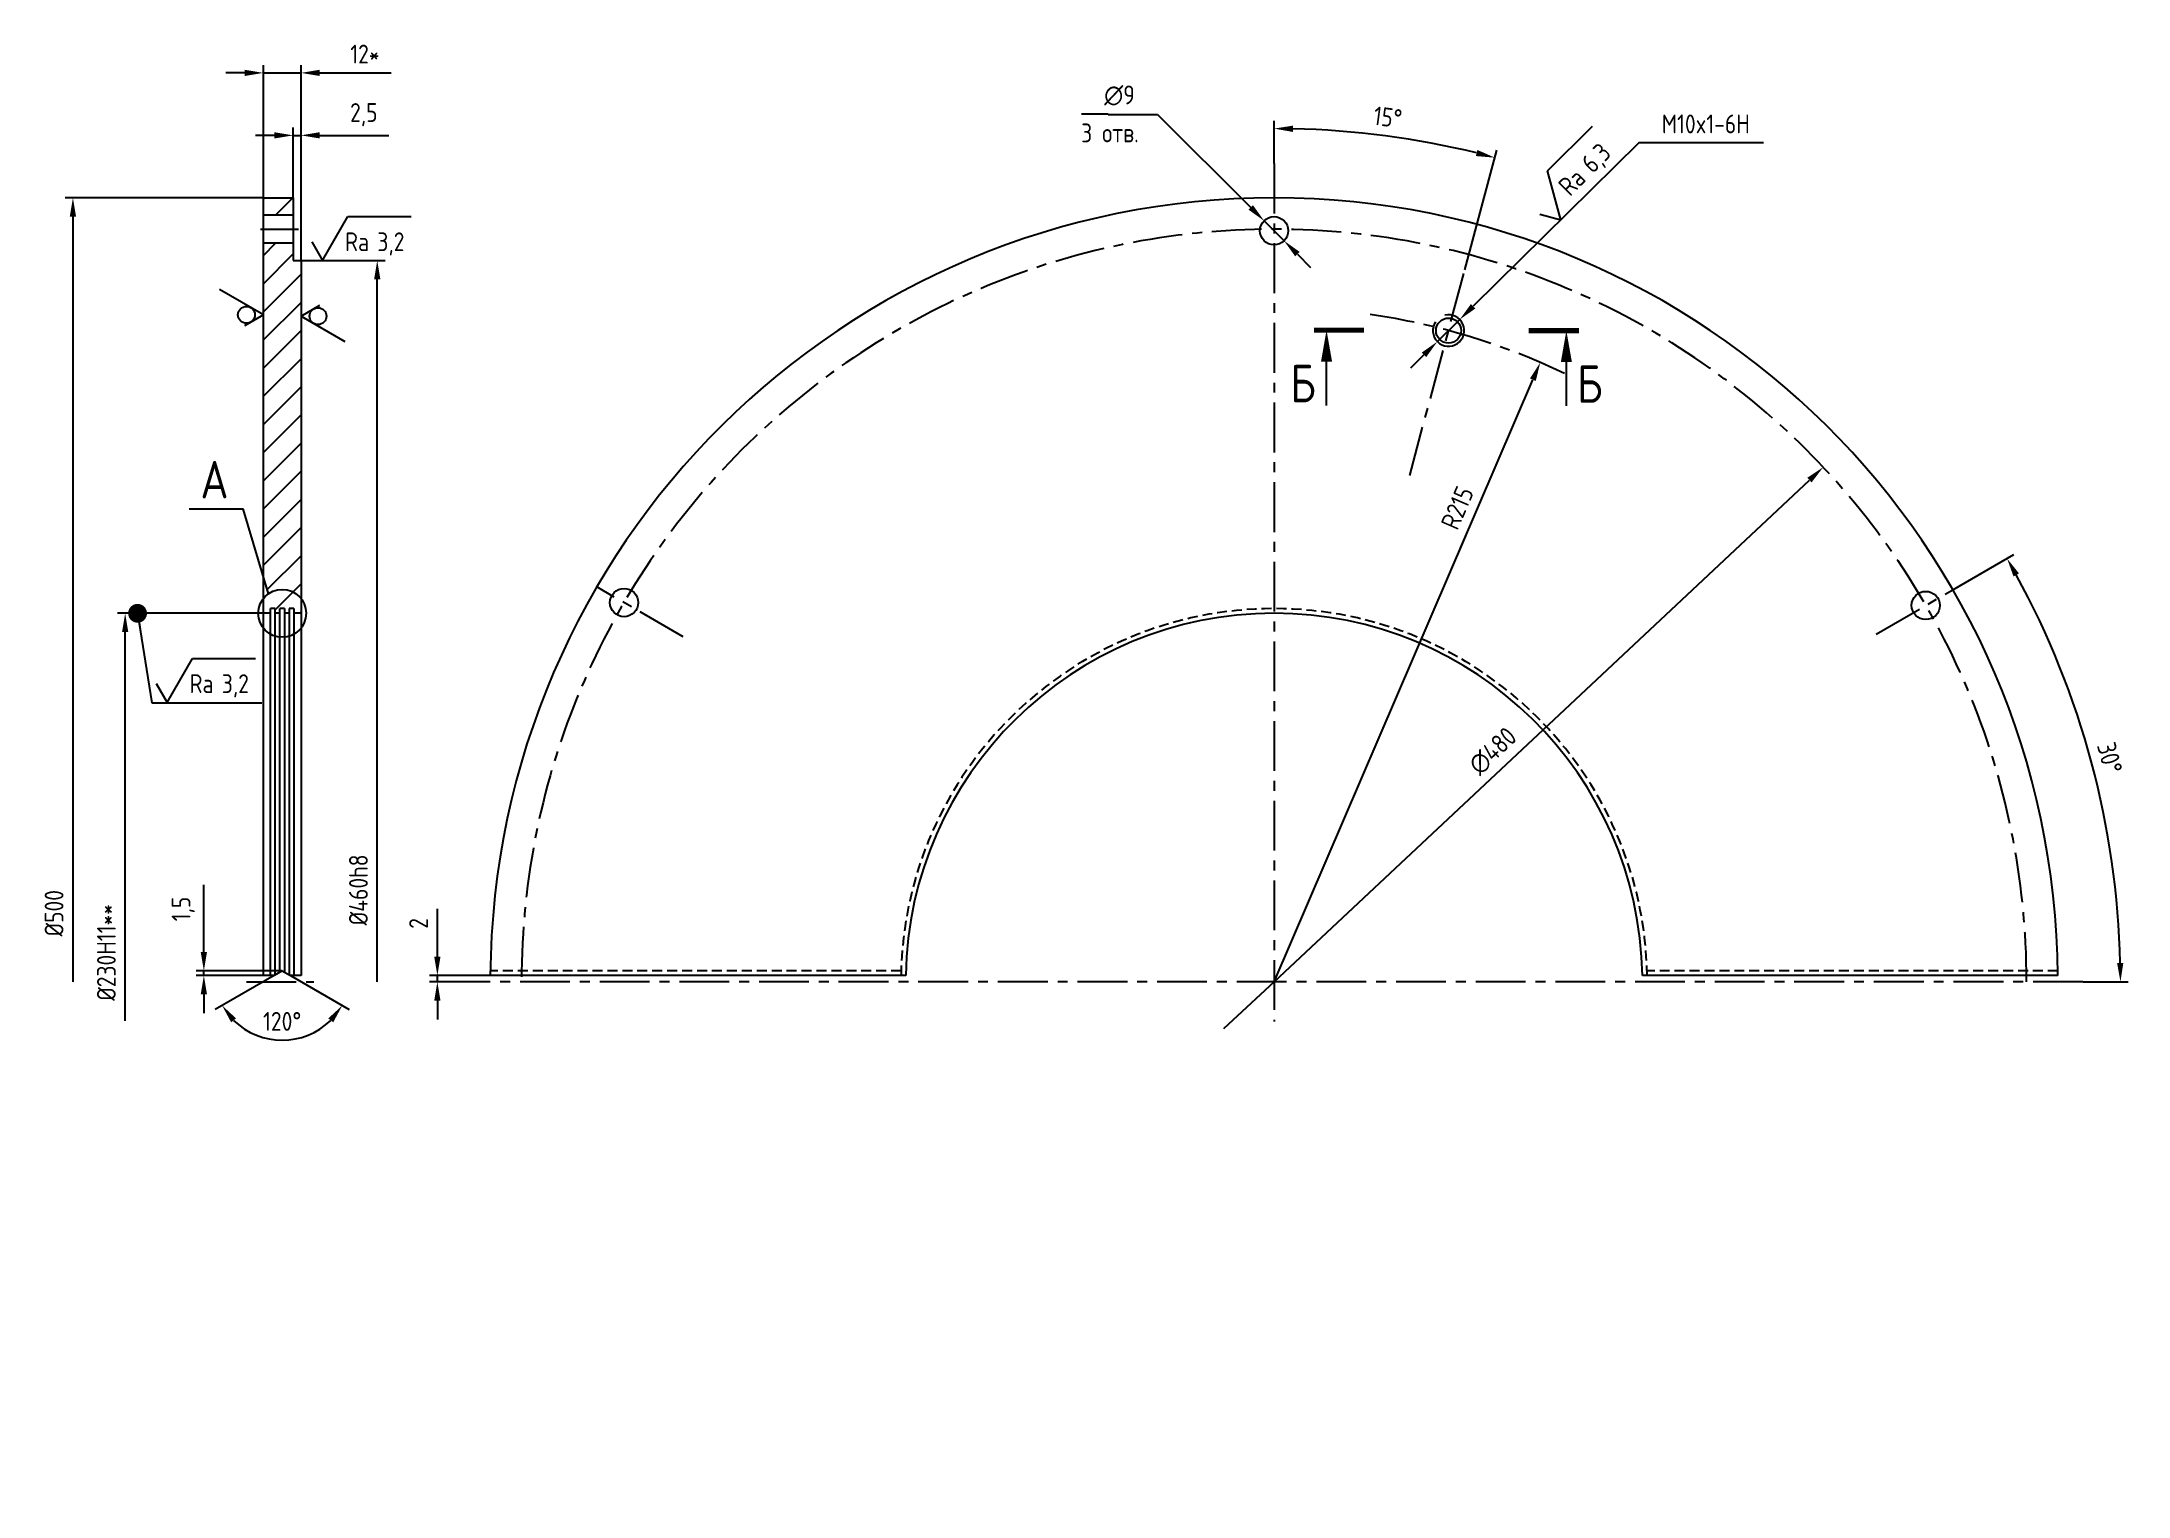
# Model space of a CAD drawing. Header units: millimetres. Extents: x -3764 to 1720, y -171 to 448.
# Drawn here: x -3764 to -3098, y -137 to 326 of the extents above.
import ezdxf
from ezdxf.enums import TextEntityAlignment as Align

# ---------------------------------------------------------------- set-up
doc = ezdxf.new("R2010")
doc.units = ezdxf.units.MM
doc.header["$LTSCALE"] = 0.5
doc.linetypes.add('CENTER', pattern=[50.8, 31.75, -6.35, 6.35, -6.35])
doc.linetypes.add('HIDDEN', pattern=[9.525, 6.35, -3.175])
for name, color, linetype in [('Bord', 1, 'Continuous'), ('Cen', 5, 'CENTER'), ('Cont', 6, 'Continuous'), ('Dim', 7, 'Continuous'), ('Hatch', 2, 'Continuous'), ('Hide', 2, 'HIDDEN'), ('Text', 3, 'Continuous'), ('Textb', 6, 'Continuous')]:
    doc.layers.add(name, color=color, linetype=linetype)
doc.styles.add('Style1', font='romans.shx', dxfattribs={"width": 0.8})
doc.dimstyles.new('Dia_2', dxfattribs={"dimscale": 2, "dimtxt": 3, "dimasz": 3, "dimexe": 1.25, "dimexo": 0.625, "dimgap": 1.5, "dimtad": 1, "dimtoh": 1, "dimdec": 0, "dimtxsty": 'Style1', "dimcen": 2.5, "dimclrt": 3, "dimadec": 0, "dimazin": 0, "dimtfac": 1, "dimtdec": 0, "dimtmove": 0, "dimatfit": 3, "dimfxl": 1, "dimarcsym": 0})
doc.dimstyles.new('Lin_2', dxfattribs={"dimscale": 2, "dimtxt": 3, "dimasz": 3, "dimexe": 1.25, "dimexo": 0, "dimgap": 1.5, "dimtad": 1, "dimdec": 1, "dimtxsty": 'Style1', "dimcen": 2.5, "dimclrt": 3, "dimadec": 0, "dimazin": 0, "dimtfac": 1, "dimtdec": 1, "dimtmove": 0, "dimatfit": 3, "dimldrblk": 'DOT', "dimfxl": 1, "dimarcsym": 0})
doc.dimstyles.new('Rad_2', dxfattribs={"dimscale": 2, "dimtxt": 3, "dimasz": 3, "dimexe": 1.25, "dimexo": 0, "dimgap": 1.5, "dimtad": 1, "dimtoh": 1, "dimdec": 0, "dimtxsty": 'Style1', "dimcen": 2.5, "dimclrt": 3, "dimadec": 0, "dimazin": 0, "dimtfac": 1, "dimtdec": 0, "dimtmove": 0, "dimatfit": 3, "dimfxl": 1, "dimarcsym": 0})
pattern_1 = [(45, (-3753.6626, 0), (-4.49013, 4.49013), [])]

# ---------------------------------------------------------------- blocks, each defined once
blk = doc.blocks.new('*D2')
at = {"layer": 'Defpoints', "color": 0, "transparency": 16777216}
for p in [(-3689.52, 28.7), (-3686.92, 30.2), (-3686.92, 30.2), (-3684.32, 28.7), (-3694.49, 9.4)]:
    blk.add_point(p, dxfattribs=at)
at = {"layer": 'Dim', "color": 0, "lineweight": -2, "transparency": 16777216}
for p, q in [((-3689.52, 28.7), (-3708.26, 17.88)), ((-3684.32, 28.7), (-3665.59, 17.88))]:
    blk.add_line(p, q, dxfattribs=at)
blk.add_arc((-3686.92, 30.2), 22.14, 225.57825, 314.42175, dxfattribs=at)
at = {"layer": 'Dim', "color": 0, "transparency": 16777216}
for points in [[(-3703.21, 13.77), (-3701.63, 15), (-3706.09, 19.13)], [(-3672.22, 15), (-3670.64, 13.77), (-3667.75, 19.13)]]:
    blk.add_solid(points, dxfattribs=at)
at = {"layer": 'Dim', "color": 3, "transparency": 16777216, "insert": (-3686.92, 14.06), "char_height": 6, "attachment_point": 5, "style": 'Style1'}
blk.add_mtext('120°', dxfattribs=at)
blk = doc.blocks.new('_Dot')
at = {"color": 0, "linetype": 'ByBlock', "lineweight": -2}
blk.add_line((-0.5, 0), (-1, 0), dxfattribs=at)
at = {"color": 0, "linetype": 'ByBlock', "const_width": 0.5}
blk.add_lwpolyline([(-0.25, 0, 1), (0.25, 0, 1)], format="xyb", close=True, dxfattribs=at)
blk = doc.blocks.new('*D3')
at = {"layer": 'Defpoints', "color": 0, "transparency": 16777216}
for p in [(-3711.91, 30.2), (-3692.92, 28.7), (-3686.92, 30.2)]:
    blk.add_point(p, dxfattribs=at)
at = {"layer": 'Dim', "color": 0, "lineweight": -2, "transparency": 16777216}
for p, q in [((-3711.91, 36.2), (-3711.91, 57.57)), ((-3686.92, 30.2), (-3714.41, 30.2)), ((-3692.92, 28.7), (-3714.41, 28.7)), ((-3711.91, 28.7), (-3711.91, 30.2)), ((-3711.91, 22.7), (-3711.91, 16.7))]:
    blk.add_line(p, q, dxfattribs=at)
at = {"layer": 'Dim', "color": 0, "transparency": 16777216}
for points in [[(-3712.91, 36.2), (-3710.91, 36.2), (-3711.91, 30.2)], [(-3712.91, 22.7), (-3710.91, 22.7), (-3711.91, 28.7)]]:
    blk.add_solid(points, dxfattribs=at)
at = {"layer": 'Dim', "color": 3, "transparency": 16777216, "insert": (-3718.48, 49.88), "char_height": 6, "attachment_point": 5, "rotation": 90, "style": 'Style1'}
blk.add_mtext('1,5', dxfattribs=at)
blk = doc.blocks.new('*D4')
at = {"layer": 'Defpoints', "color": 0, "transparency": 16777216}
for p in [(-3737, 144.2), (-3692.92, 144.2), (-3731.9, 14.2)]:
    blk.add_point(p, dxfattribs=at)
at = {"layer": 'Dim', "color": 0, "lineweight": -2, "transparency": 16777216}
for p, q in [((-3692.92, 144.2), (-3739.5, 144.2)), ((-3737, 14.2), (-3737, 138.2))]:
    blk.add_line(p, q, dxfattribs=at)
at = {"layer": 'Dim', "color": 0, "transparency": 16777216}
blk.add_solid([(-3738, 138.2), (-3736, 138.2), (-3737, 144.2)], dxfattribs=at)
at = {"layer": 'Dim', "color": 3, "transparency": 16777216, "insert": (-3743, 36.02), "char_height": 6, "attachment_point": 5, "rotation": 90, "style": 'Style1'}
blk.add_mtext('%%c230H11**', dxfattribs=at)
blk = doc.blocks.new('_None')
blk = doc.blocks.new('*D5')
at = {"layer": 'Defpoints', "color": 0, "transparency": 16777216}
for p in [(-3692.92, 276.7), (-3753.68, 26.7), (-3731.9, 26.7)]:
    blk.add_point(p, dxfattribs=at)
at = {"layer": 'Dim', "color": 0, "lineweight": -2, "transparency": 16777216}
for p, q in [((-3692.92, 276.7), (-3756.18, 276.7)), ((-3753.68, 270.7), (-3753.68, 26.7))]:
    blk.add_line(p, q, dxfattribs=at)
at = {"layer": 'Dim', "color": 0, "transparency": 16777216}
blk.add_solid([(-3754.68, 270.7), (-3752.68, 270.7), (-3753.68, 276.7)], dxfattribs=at)
at = {"layer": 'Dim', "color": 3, "transparency": 16777216, "insert": (-3759.68, 48.54), "char_height": 6, "attachment_point": 5, "rotation": 90, "style": 'Style1'}
blk.add_mtext('%%c500', dxfattribs=at)
blk = doc.blocks.new('*D8')
at = {"layer": 'Defpoints', "color": 0, "transparency": 16777216}
for p in [(-3680.92, 296.63), (-3683.42, 276.7), (-3680.92, 256.7)]:
    blk.add_point(p, dxfattribs=at)
at = {"layer": 'Dim', "color": 0, "lineweight": -2, "transparency": 16777216}
for p, q in [((-3689.42, 296.63), (-3695.42, 296.63)), ((-3683.42, 276.7), (-3683.42, 299.13)), ((-3683.42, 296.63), (-3680.92, 296.63)), ((-3680.92, 256.7), (-3680.92, 299.13)), ((-3674.92, 296.63), (-3652.87, 296.63))]:
    blk.add_line(p, q, dxfattribs=at)
at = {"layer": 'Dim', "color": 0, "transparency": 16777216}
for points in [[(-3689.42, 297.63), (-3689.42, 295.63), (-3683.42, 296.63)], [(-3674.92, 297.63), (-3674.92, 295.63), (-3680.92, 296.63)]]:
    blk.add_solid(points, dxfattribs=at)
at = {"layer": 'Dim', "color": 3, "transparency": 16777216, "insert": (-3660.89, 303.21), "char_height": 6, "attachment_point": 5, "style": 'Style1'}
blk.add_mtext('2,5', dxfattribs=at)
blk = doc.blocks.new('sherISO_04')
at = {"layer": 'Text'}
blk.add_line((4.04, 7), (14.12, 7), dxfattribs=at)
blk.add_lwpolyline([(-1.73, 3), (0, 0), (4.04, 7)], dxfattribs=at)
at = {"layer": 'Text', "style": 'Style1', "width": 0.8}
blk.add_text('Ra', height=3, dxfattribs=at).set_placement((3.58, 1.5))
blk.add_attdef('3,2', (8.73, 1.5), '', height=3, dxfattribs=at)
blk = doc.blocks.new('sherISO_09')
at = {"layer": 'Text'}
for q in [(4.04, 7), (-1.73, 3)]:
    blk.add_line((0, 0), q, dxfattribs=at)
blk.add_circle((0, 2.71), 1.35, dxfattribs=at)
blk = doc.blocks.new('*D13')
at = {"layer": 'Defpoints', "color": 0, "transparency": 16777216}
for p in [(-3637.43, 28.7), (-3624.43, 26.7), (-3620.56, 28.7)]:
    blk.add_point(p, dxfattribs=at)
at = {"layer": 'Dim', "color": 0, "lineweight": -2, "transparency": 16777216}
for p, q in [((-3637.43, 34.7), (-3637.43, 49.9)), ((-3620.56, 28.7), (-3639.93, 28.7)), ((-3624.43, 26.7), (-3639.93, 26.7)), ((-3637.43, 26.7), (-3637.43, 28.7)), ((-3637.43, 20.7), (-3637.43, 14.7))]:
    blk.add_line(p, q, dxfattribs=at)
at = {"layer": 'Dim', "color": 0, "transparency": 16777216}
for points in [[(-3638.43, 34.7), (-3636.43, 34.7), (-3637.43, 28.7)], [(-3638.43, 20.7), (-3636.43, 20.7), (-3637.43, 26.7)]]:
    blk.add_solid(points, dxfattribs=at)
at = {"layer": 'Dim', "color": 3, "transparency": 16777216, "insert": (-3643.43, 45.3), "char_height": 6, "attachment_point": 5, "rotation": 90, "style": 'Style1'}
blk.add_mtext('2', dxfattribs=at)
blk = doc.blocks.new('*D22')
at = {"layer": 'Defpoints', "color": 0, "transparency": 16777216}
for p in [(-3373.75, 269.38), (-3367.39, 263.01)]:
    blk.add_point(p, dxfattribs=at)
at = {"layer": 'Dim', "color": 0, "lineweight": -2, "transparency": 16777216}
for p, q in [((-3423.53, 303.33), (-3407.7, 303.33)), ((-3407.7, 303.33), (-3377.99, 273.62)), ((-3367.39, 263.01), (-3373.75, 269.38)), ((-3363.14, 258.77), (-3358.9, 254.53))]:
    blk.add_line(p, q, dxfattribs=at)
at = {"layer": 'Dim', "color": 0, "transparency": 16777216}
for points in [[(-3377.28, 274.33), (-3378.7, 272.91), (-3373.75, 269.38)], [(-3362.44, 259.48), (-3363.85, 258.06), (-3367.39, 263.01)]]:
    blk.add_solid(points, dxfattribs=at)
at = {"layer": 'Dim', "color": 3, "transparency": 16777216, "insert": (-3419.87, 309.33), "char_height": 6, "attachment_point": 5, "style": 'Style1'}
blk.add_mtext('∅9', dxfattribs=at)
blk = doc.blocks.new('*D23')
at = {"layer": 'Defpoints', "color": 0, "transparency": 16777216}
for p in [(-3195.43, 190.79), (-3545.71, -137.39)]:
    blk.add_point(p, dxfattribs=at)
at = {"layer": 'Dim', "color": 0, "lineweight": -2, "transparency": 16777216}
blk.add_line((-3304.98, 88.14), (-3199.81, 186.69), dxfattribs=at)
at = {"layer": 'Dim', "color": 0, "transparency": 16777216}
blk.add_solid([(-3200.49, 187.41), (-3199.12, 185.96), (-3195.43, 190.79)], dxfattribs=at)
at = {"layer": 'Dim', "color": 3, "transparency": 16777216, "insert": (-3300.81, 100.28), "char_height": 6, "attachment_point": 5, "rotation": 43.13442, "style": 'Style1'}
blk.add_mtext('∅480', dxfattribs=at)
blk = doc.blocks.new('*D24')
at = {"layer": 'Defpoints', "color": 0, "transparency": 16777216}
for p in [(-3680.92, 256.7), (-3656.61, 256.7), (-3676.83, 26.7)]:
    blk.add_point(p, dxfattribs=at)
at = {"layer": 'Dim', "color": 0, "lineweight": -2, "transparency": 16777216}
for p, q in [((-3680.92, 256.7), (-3654.11, 256.7)), ((-3656.61, 26.7), (-3656.61, 250.7))]:
    blk.add_line(p, q, dxfattribs=at)
at = {"layer": 'Dim', "color": 0, "transparency": 16777216}
blk.add_solid([(-3657.61, 250.7), (-3655.61, 250.7), (-3656.61, 256.7)], dxfattribs=at)
at = {"layer": 'Dim', "color": 3, "transparency": 16777216, "insert": (-3662.61, 55.99), "char_height": 6, "attachment_point": 5, "rotation": 90, "style": 'Style1'}
blk.add_mtext('%%c460h8', dxfattribs=at)
blk = doc.blocks.new('*D25')
at = {"layer": 'Defpoints', "color": 0, "transparency": 16777216}
for p in [(-3154.06, 151.7), (-3178.49, 137.59), (-3104.73, 73.57), (-3624.43, 26.7), (-3112.56, 26.7)]:
    blk.add_point(p, dxfattribs=at)
at = {"layer": 'Dim', "color": 0, "lineweight": -2, "transparency": 16777216}
for p, q in [((-3154.06, 151.7), (-3134.63, 162.92)), ((-3112.56, 26.7), (-3098.12, 26.7))]:
    blk.add_line(p, q, dxfattribs=at)
blk.add_arc((-3370.57, 26.7), 269.94, 1.27354, 28.72646, dxfattribs=at)
at = {"layer": 'Dim', "color": 0, "transparency": 16777216}
for points in [[(-3134.72, 155.95), (-3132.98, 156.93), (-3136.79, 161.67)], [(-3099.69, 32.71), (-3101.69, 32.69), (-3100.62, 26.7)]]:
    blk.add_solid(points, dxfattribs=at)
at = {"layer": 'Dim', "color": 3, "transparency": 16777216, "insert": (-3104.03, 98.12), "char_height": 6, "attachment_point": 5, "rotation": 285, "style": 'Style1'}
blk.add_mtext('30°', dxfattribs=at)
blk = doc.blocks.new('*D26')
at = {"layer": 'Defpoints', "color": 0, "transparency": 16777216}
for p in [(-3680.92, 316.55), (-3680.92, 296.63), (-3692.92, 276.7)]:
    blk.add_point(p, dxfattribs=at)
at = {"layer": 'Dim', "color": 0, "lineweight": -2, "transparency": 16777216}
for p, q in [((-3698.92, 316.55), (-3704.92, 316.55)), ((-3692.92, 276.7), (-3692.92, 319.05)), ((-3692.92, 316.55), (-3680.92, 316.55)), ((-3680.92, 296.63), (-3680.92, 319.05)), ((-3674.92, 316.55), (-3652.18, 316.55))]:
    blk.add_line(p, q, dxfattribs=at)
at = {"layer": 'Dim', "color": 0, "transparency": 16777216}
for points in [[(-3698.92, 317.55), (-3698.92, 315.55), (-3692.92, 316.55)], [(-3674.92, 317.55), (-3674.92, 315.55), (-3680.92, 316.55)]]:
    blk.add_solid(points, dxfattribs=at)
at = {"layer": 'Dim', "color": 3, "transparency": 16777216, "insert": (-3660.55, 322.55), "char_height": 6, "attachment_point": 5, "style": 'Style1'}
blk.add_mtext('12*', dxfattribs=at)
blk = doc.blocks.new('*D29')
at = {"layer": 'Defpoints', "color": 0, "transparency": 16777216}
for p in [(-3323.32, 294.65), (-3370.57, 287.6), (-3309.74, 253.69), (-3370.57, 26.7), (-3370.57, 13.98)]:
    blk.add_point(p, dxfattribs=at)
at = {"layer": 'Dim', "color": 0, "lineweight": -2, "transparency": 16777216}
for p, q in [((-3370.57, 287.6), (-3370.57, 301.28)), ((-3309.74, 253.69), (-3299.5, 291.93))]:
    blk.add_line(p, q, dxfattribs=at)
blk.add_arc((-3370.57, 26.7), 272.09, 76.26349, 88.73651, dxfattribs=at)
at = {"layer": 'Dim', "color": 0, "transparency": 16777216}
for points in [[(-3364.58, 297.72), (-3364.56, 299.72), (-3370.57, 298.78)], [(-3305.71, 291.97), (-3306.21, 290.03), (-3300.15, 289.51)]]:
    blk.add_solid(points, dxfattribs=at)
at = {"layer": 'Dim', "color": 3, "transparency": 16777216, "insert": (-3334.27, 302.41), "char_height": 6, "attachment_point": 5, "rotation": 352.5, "style": 'Style1'}
blk.add_mtext('15°', dxfattribs=at)
blk = doc.blocks.new('*D30')
at = {"layer": 'Defpoints', "color": 0, "transparency": 16777216}
for p in [(-3311.36, 237.88), (-3318.48, 230.86)]:
    blk.add_point(p, dxfattribs=at)
at = {"layer": 'Dim', "color": 0, "lineweight": -2, "transparency": 16777216}
for p, q in [((-3254.27, 294.28), (-3307.1, 242.1)), ((-3214.47, 294.28), (-3254.27, 294.28)), ((-3318.48, 230.86), (-3311.36, 237.88)), ((-3322.75, 226.64), (-3327.02, 222.42))]:
    blk.add_line(p, q, dxfattribs=at)
at = {"layer": 'Dim', "color": 0, "transparency": 16777216}
for points in [[(-3307.8, 242.81), (-3306.39, 241.39), (-3311.36, 237.88)], [(-3323.45, 227.35), (-3322.04, 225.93), (-3318.48, 230.86)]]:
    blk.add_solid(points, dxfattribs=at)
at = {"layer": 'Dim', "color": 3, "transparency": 16777216, "insert": (-3232.87, 300.28), "char_height": 6, "attachment_point": 5, "style": 'Style1'}
blk.add_mtext('M10x1-6H', dxfattribs=at)
blk = doc.blocks.new('sherISO_03')
at = {"layer": 'Text'}
blk.add_line((4.04, 7), (14.12, 7), dxfattribs=at)
blk.add_lwpolyline([(-1.73, 3), (0, 0), (4.04, 7)], dxfattribs=at)
at = {"layer": 'Text', "style": 'Style1', "width": 0.8}
blk.add_text('Ra', height=3, dxfattribs=at).set_placement((3.58, 1.5))
blk.add_attdef('6,3', (8.73, 1.5), '', height=3, dxfattribs=at)
blk = doc.blocks.new('razrez06')
at = {"layer": 'Text', "const_width": 0.8}
blk.add_lwpolyline([(2, 0), (-6, 0)], dxfattribs=at)
at = {"layer": 'Text'}
blk.add_lwpolyline([(0, 0, 0, 1.76, 0), (0, -5, 1.76, 1.76, 0)], format="xyseb", dxfattribs=at)
blk.add_lwpolyline([(0, -12), (0, -5)], dxfattribs=at)
at = {"layer": 'Textb', "style": 'Style1', "width": 0.8}
blk.add_attdef('А', (1.7, -11.5), '', height=6, dxfattribs=at)
blk = doc.blocks.new('*D31')
at = {"layer": 'Defpoints', "color": 0, "transparency": 16777216}
for p in [(-3285.65, 224.22), (-3370.57, 26.7)]:
    blk.add_point(p, dxfattribs=at)
at = {"layer": 'Dim', "color": 0, "lineweight": -2, "transparency": 16777216}
blk.add_line((-3311.13, 164.94), (-3288.02, 218.7), dxfattribs=at)
at = {"layer": 'Dim', "color": 0, "transparency": 16777216}
blk.add_solid([(-3288.94, 219.1), (-3287.1, 218.31), (-3285.65, 224.22)], dxfattribs=at)
at = {"layer": 'Dim', "color": 3, "transparency": 16777216, "insert": (-3312.12, 177.83), "char_height": 6, "attachment_point": 5, "rotation": 66.73633, "style": 'Style1'}
blk.add_mtext('R215', dxfattribs=at)
blk = doc.blocks.new('razrez05')
at = {"layer": 'Text', "const_width": 0.8}
blk.add_lwpolyline([(-2, 0), (6, 0)], dxfattribs=at)
at = {"layer": 'Text'}
blk.add_lwpolyline([(0, 0, 0, 1.76, 0), (0, -5, 1.76, 1.76, 0)], format="xyseb", dxfattribs=at)
blk.add_lwpolyline([(0, -12), (0, -5)], dxfattribs=at)
at = {"layer": 'Textb', "style": 'Style1', "width": 0.8}
blk.add_attdef('А', text='', height=6, dxfattribs=at).set_placement((-1.7, -11.5, 39), align=Align.RIGHT)

msp = doc.modelspace()

# ---------------------------------------------------------------- hatches: boundary and pattern name
at = {"layer": 'Hatch'}
h = msp.add_hatch(dxfattribs=at)
h.set_pattern_fill('ANSI31', color=256, scale=2, style=0)
h.set_pattern_definition(pattern_1)
h.paths.add_polyline_path([(-3680.923, 256.697), (-3683.423, 256.697), (-3683.423, 262.197), (-3692.923, 262.197), (-3692.923, 155.792), (-3691.326, 150.434, -0.399065), (-3680.923, 148.918)])
h.paths.add_polyline_path([(-3683.423, 276.697), (-3692.923, 276.697), (-3692.923, 271.197), (-3683.423, 271.197)])
h = msp.add_hatch(dxfattribs=at)
h.set_pattern_fill('ANSI31', color=256, scale=2, style=0)
h.set_pattern_definition(pattern_1)
h.paths.add_polyline_path([(-3680.923, 148.918, 0.4855763), (-3692.923, 148.918), (-3692.923, 144.197), (-3690.673, 144.197), (-3690.673, 145.697), (-3689.173, 145.697), (-3689.173, 144.197), (-3687.673, 144.197), (-3687.673, 145.697), (-3686.173, 145.697), (-3686.173, 144.197), (-3684.673, 144.197), (-3684.673, 145.697), (-3683.173, 145.697), (-3683.173, 144.197), (-3680.923, 144.197)])

# ---------------------------------------------------------------- linework, layer by layer
at = {"layer": 'Bord'}
msp.add_arc((-3314.921, 234.371), 5, 145.522295, 103.349797, dxfattribs=at)
at = {"layer": 'Cen'}
for p, q in [((-3370.567, 287.601), (-3370.567, 13.984)), ((-3693.842, 266.697), (-3681.725, 266.697)), ((-3327.294, 188.194), (-3309.745, 253.689)), ((-3559.024, 136.697), (-3586.555, 152.591)), ((-3178.493, 137.591), (-3154.061, 151.697)), ((-3698.36, 26.697), (-3676.827, 26.697)), ((-3112.564, 26.697), (-3624.433, 26.697))]:
    msp.add_line(p, q, dxfattribs=at)
for radius, start, end in [(240, 0, 180), (215, 64.474545, 81.796296)]:
    msp.add_arc((-3370.567, 26.697), radius, start, end, dxfattribs=at)
at = {"layer": 'Cont'}
for p, q in [((-3692.923, 276.697), (-3683.423, 276.697)), ((-3692.923, 28.697), (-3692.923, 276.697)), ((-3683.423, 276.697), (-3683.423, 256.697)), ((-3683.423, 271.197), (-3692.923, 271.197)), ((-3683.423, 262.197), (-3692.923, 262.197)), ((-3683.423, 256.697), (-3680.923, 256.697)), ((-3680.923, 256.697), (-3680.923, 28.697)), ((-3690.673, 144.197), (-3692.923, 144.197)), ((-3690.673, 28.697), (-3690.673, 145.697)), ((-3689.173, 145.697), (-3690.673, 145.697)), ((-3689.173, 28.898), (-3689.173, 145.697)), ((-3687.673, 144.197), (-3689.173, 144.197)), ((-3687.673, 29.764), (-3687.673, 145.697)), ((-3686.173, 145.697), (-3687.673, 145.697)), ((-3686.173, 145.697), (-3686.173, 29.764)), ((-3684.673, 144.197), (-3686.173, 144.197)), ((-3683.173, 145.697), (-3684.673, 145.697)), ((-3684.673, 145.697), (-3684.673, 28.898)), ((-3683.173, 145.697), (-3683.173, 28.697)), ((-3680.923, 144.197), (-3683.173, 144.197)), ((-3689.521, 28.697), (-3692.923, 28.697)), ((-3686.923, 30.197), (-3689.521, 28.697)), ((-3686.923, 30.197), (-3684.325, 28.697)), ((-3680.923, 28.697), (-3684.325, 28.697)), ((-3488.05, 28.697), (-3620.559, 28.697)), ((-3120.575, 28.697), (-3253.084, 28.697))]:
    msp.add_line(p, q, dxfattribs=at)
for centre, radius in [((-3370.567, 266.197), 4.5), ((-3314.921, 234.371), 4), ((-3577.883, 147.61), 4.5), ((-3162.721, 146.697), 4.5)]:
    msp.add_circle(centre, radius, dxfattribs=at)
for radius, start, end in [(250, 0.458371, 179.541629), (117.5, 0.975294, 179.024706)]:
    msp.add_arc((-3370.567, 26.697), radius, start, end, dxfattribs=at)
at = {"layer": 'Dim'}
for p, q in [((-3423.53, 303.332), (-3432.01, 303.332)), ((-3716.556, 177.527), (-3699.399, 177.527)), ((-3691.326, 150.434), (-3699.399, 177.527)), ((-3370.567, 26.697), (-3309.441, 168.88)), ((-3370.567, 26.697), (-3304.983, 88.143)), ((-3370.567, 26.697), (-3386.65, 11.629))]:
    msp.add_line(p, q, dxfattribs=at)
msp.add_circle((-3686.923, 144.197), 7.635, dxfattribs=at)
at = {"layer": 'Hide'}
for p, q in [((-3489.516, 30.197), (-3620.559, 30.197)), ((-3120.575, 30.197), (-3251.619, 30.197))]:
    msp.add_line(p, q, dxfattribs=at)
msp.add_arc((-3370.567, 26.697), 119, 0.963, 179.037, dxfattribs=at)

# ---------------------------------------------------------------- block references
at = {"layer": 'Bord', "xscale": 2.000000000000016, "yscale": 2.000000000000016, "zscale": 2.000000000000016, "rotation": 45}
msp.add_blockref('sherISO_03', (-3279.126, 269.729), dxfattribs=at).add_auto_attribs({'6,3': '6,3'})
at = {"layer": 'Dim', "xscale": 2, "yscale": 2, "zscale": 2}
for name, p, values in [('sherISO_04', (-3674.037, 256.697), {'3,2': '3,2'}), ('razrez05', (-3353.835, 234.503), {'А': 'Б'}), ('razrez06', (-3277.341, 234.337), {'А': 'Б'}), ('sherISO_04', (-3723.635, 115.767), {'3,2': '3,2'})]:
    msp.add_blockref(name, p, dxfattribs=at).add_auto_attribs(values)
for p, rotation in [((-3692.923, 239.379), 90), ((-3680.923, 238.968), 270)]:
    msp.add_blockref('sherISO_09', p, dxfattribs=dict(at, rotation=rotation))

# ---------------------------------------------------------------- texts
at = {"layer": 'Text', "style": 'Style1', "width": 0.8}
msp.add_text('3 отв.', height=6, dxfattribs=at).set_placement((-3432.089, 294.401))
at = {"layer": 'Textb', "style": 'Style1', "width": 0.8}
msp.add_text('A', height=12, dxfattribs=at).set_placement((-3713.019, 180.833))

# ---------------------------------------------------------------- dimensions: what is measured, and where the dimension line sits
at = {"layer": 'Dim'}
dim = msp.add_linear_dim(base=(-3680.923, 316.547), p1=(-3692.923, 276.697), p2=(-3680.923, 296.635), text='<>*', dimstyle='Lin_2', dxfattribs=at)
dim.commit()
dim.dimension.update_dxf_attribs({"geometry": '*D26', "text_midpoint": (-3660.551, 322.547)})
for p1, p2, picture, middle in [((-3367.385, 263.015), (-3373.749, 269.379), '*D22', (-3419.873, 303.332)), ((-3545.708, -137.394), (-3195.427, 190.787), '*D23', (-3296.705, 95.899))]:
    dim = msp.add_diameter_dim_2p(p1=p1, p2=p2, dimstyle='Dia_2', dxfattribs=at)
    dim.commit()
    dim.dimension.update_dxf_attribs({"geometry": picture, "text_midpoint": middle, "dimtype": 163})
dim = msp.add_linear_dim(base=(-3680.923, 296.635), p1=(-3683.423, 276.697), p2=(-3680.923, 256.697), dimstyle='Lin_2', dxfattribs=at)
dim.commit()
dim.dimension.update_dxf_attribs({"geometry": '*D8', "text_midpoint": (-3660.894, 303.206)})
for base, line1, line2, picture, middle in [((-3323.32, 294.651), ((-3370.567, 287.601), (-3370.567, 13.984)), ((-3370.567, 26.697), (-3309.745, 253.689)), '*D29', (-3334.27, 302.406)), ((-3104.726, 73.572), ((-3178.493, 137.591), (-3154.061, 151.697)), ((-3112.564, 26.697), (-3624.433, 26.697)), '*D25', (-3104.027, 98.116)), ((-3694.493, 9.396), ((-3686.923, 30.197), (-3684.325, 28.697)), ((-3686.923, 30.197), (-3689.521, 28.697)), '*D2', (-3686.923, 14.061))]:
    dim = msp.add_angular_dim_2l(base=base, line1=line1, line2=line2, dimstyle='Lin_2', dxfattribs=at)
    dim.commit()
    dim.dimension.update_dxf_attribs({"geometry": picture, "text_midpoint": middle})
dim = msp.add_diameter_dim_2p(p1=(-3318.479, 230.857), p2=(-3311.364, 237.884), text='M10x1-6H', dimstyle='Dia_2', dxfattribs=at)
dim.commit()
dim.dimension.update_dxf_attribs({"geometry": '*D30', "text_midpoint": (-3232.873, 294.279), "dimtype": 163})
for base, p1, p2, text, override, picture, middle in [((-3753.681, 26.697), (-3692.923, 276.697), (-3731.896, 26.697), '%%c500', {"dimblk2": 'None', "dimsah": 1, "dimse2": 1}, '*D5', (-3753.681, 48.536)), ((-3656.605, 256.697), (-3676.827, 26.697), (-3680.923, 256.697), '%%c460h8', {"dimblk1": 'None', "dimsah": 1, "dimse1": 1}, '*D24', (-3656.605, 55.986)), ((-3737.005, 144.197), (-3731.896, 14.197), (-3692.923, 144.197), '%%c230H11**', {"dimblk1": 'None', "dimsah": 1, "dimse1": 1}, '*D4', (-3737.005, 36.021))]:
    dim = msp.add_linear_dim(base=base, p1=p1, p2=p2, angle=90, text=text, dimstyle='Lin_2', override=override, dxfattribs=at)
    dim.commit()
    dim.dimension.update_dxf_attribs({"geometry": picture, "text_midpoint": middle, "dimtype": 160})
dim = msp.add_radius_dim(center=(-3370.567, 26.697), mpoint=(-3285.65, 224.216), dimstyle='Rad_2', dxfattribs=at)
dim.commit()
dim.dimension.update_dxf_attribs({"geometry": '*D31', "text_midpoint": (-3306.61, 175.464), "dimtype": 164})
for base, p1, p2, picture, middle in [((-3711.91, 30.197), (-3692.923, 28.697), (-3686.923, 30.197), '*D3', (-3718.482, 49.882)), ((-3637.426, 28.697), (-3624.433, 26.697), (-3620.559, 28.697), '*D13', (-3643.426, 45.297))]:
    dim = msp.add_linear_dim(base=base, p1=p1, p2=p2, angle=90, dimstyle='Lin_2', dxfattribs=at)
    dim.commit()
    dim.dimension.update_dxf_attribs({"geometry": picture, "text_midpoint": middle})

# ---------------------------------------------------------------- leaders
at = {"layer": 'Dim', "annotation_type": 0, "has_hookline": 1, "hookline_direction": 0}
msp.add_leader([(-3733.053, 144.197), (-3728.537, 115.674), (-3697.377, 115.674)], dimstyle='Lin_2', dxfattribs=at)

doc.saveas('drawing.dxf')
